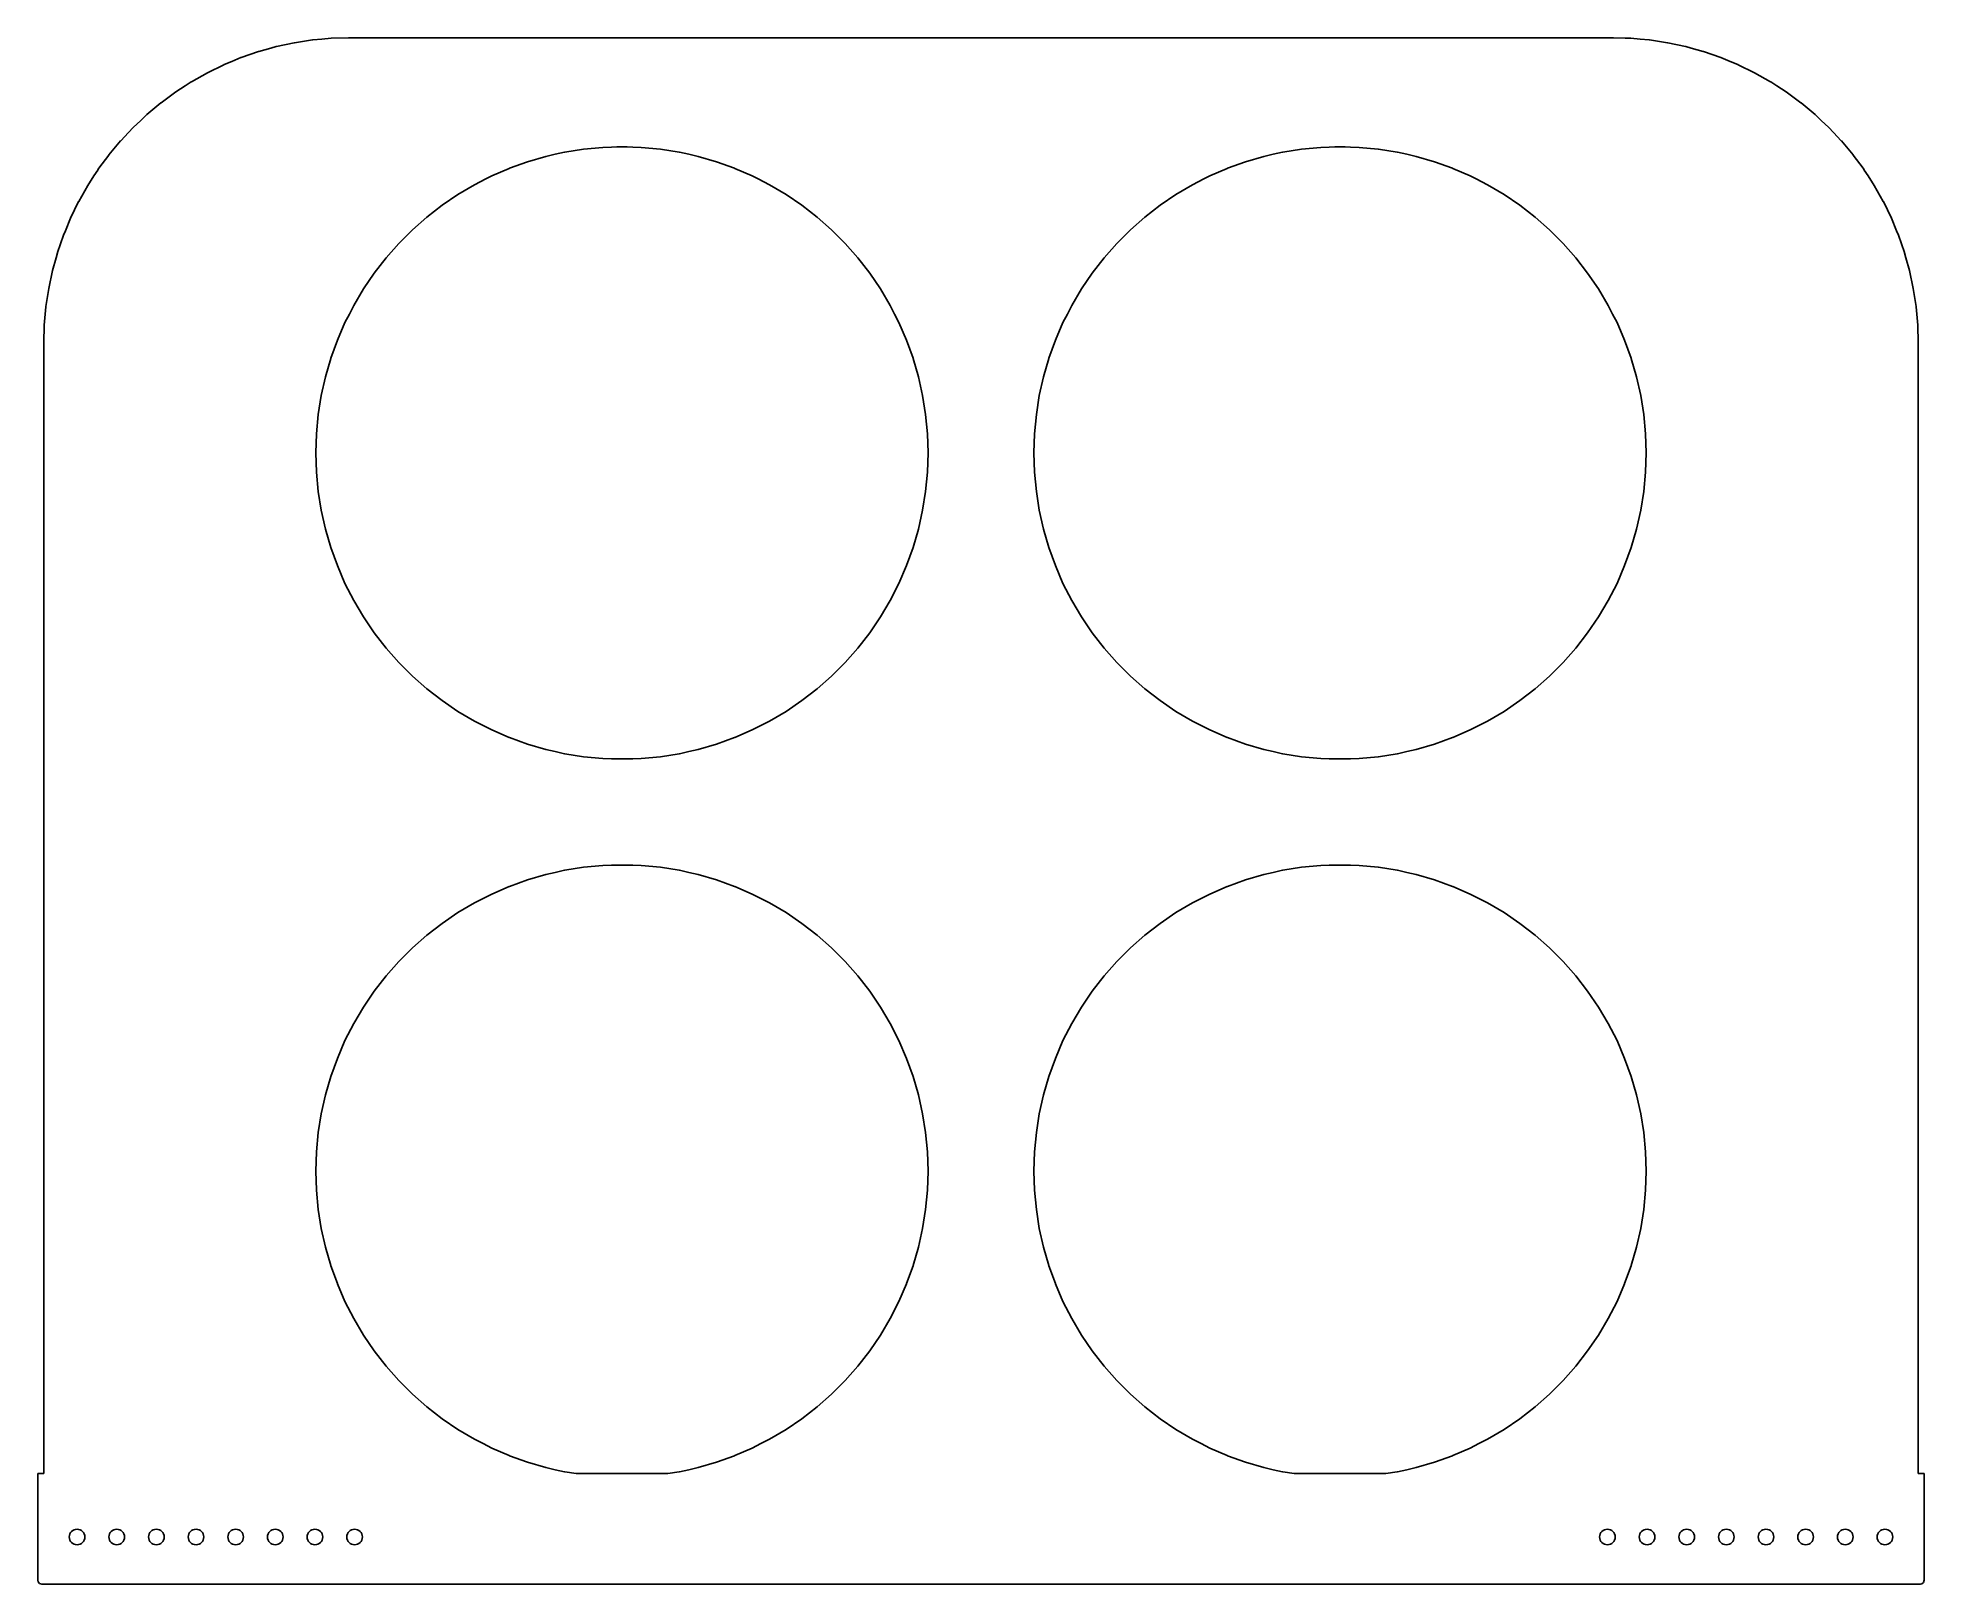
# Model space of a CAD drawing. Extents: x 0.01 to 2.39, y 0.01 to 1.96.
import ezdxf

# ---------------------------------------------------------------- set-up
doc = ezdxf.new("R2010")
doc.units = 0
doc.header["$MEASUREMENT"] = 0
doc.layers.add('BLACK', color=7, linetype='CONTINUOUS')

msp = doc.modelspace()

# ---------------------------------------------------------------- linework, layer by layer
at = {"layer": 'BLACK', "linetype": 'CONTINUOUS'}
for p, q in [((0.3115, 1.9494), (0.334, 1.9543)), ((0.334, 1.9543), (0.3343, 1.9543)), ((0.3343, 1.9543), (0.357, 1.9578)), ((0.357, 1.9578), (0.3573, 1.9578)), ((0.3573, 1.9578), (0.3688, 1.9589)), ((0.3688, 1.9589), (0.3803, 1.9599)), ((0.3803, 1.9599), (0.3806, 1.9599)), ((0.3806, 1.9599), (0.4023, 1.9606)), ((0.4023, 1.9606), (0.4026, 1.9606)), ((0.4026, 1.9606), (0.4031, 1.9606)), ((0.4031, 1.9606), (0.4037, 1.9604)), ((0.4037, 1.9604), (0.4042, 1.9606)), ((0.4042, 1.9606), (0.4044, 1.9606)), ((0.4044, 1.9606), (0.4051, 1.9606)), ((0.4051, 1.9606), (1.9948, 1.9606)), ((1.9948, 1.9606), (1.9955, 1.9606)), ((1.9955, 1.9606), (1.9957, 1.9606)), ((1.9957, 1.9606), (1.9963, 1.9604)), ((1.9963, 1.9604), (1.9968, 1.9606)), ((1.9968, 1.9606), (1.9973, 1.9606)), ((1.9973, 1.9606), (1.9977, 1.9606)), ((1.9977, 1.9606), (2.0124, 1.9601)), ((2.0124, 1.9601), (2.0194, 1.9599)), ((2.0194, 1.9599), (2.0197, 1.9599)), ((2.0197, 1.9599), (2.0312, 1.9589)), ((2.0312, 1.9589), (2.0427, 1.9578)), ((2.0427, 1.9578), (2.0429, 1.9578)), ((2.0429, 1.9578), (2.0657, 1.9543)), ((2.0657, 1.9543), (2.066, 1.9543)), ((2.066, 1.9543), (2.0885, 1.9494)), ((0.2455, 1.9267), (0.2552, 1.9307)), ((0.2552, 1.9307), (0.2667, 1.9355)), ((0.2667, 1.9355), (0.267, 1.9356)), ((0.267, 1.9356), (0.2888, 1.9431)), ((0.2888, 1.9431), (0.2891, 1.9432)), ((0.2891, 1.9432), (0.3042, 1.9474)), ((0.3042, 1.9474), (0.3112, 1.9494)), ((0.3112, 1.9494), (0.3115, 1.9494)), ((2.0885, 1.9494), (2.0888, 1.9494)), ((2.0888, 1.9494), (2.0958, 1.9474)), ((2.0958, 1.9474), (2.1109, 1.9432)), ((2.1109, 1.9432), (2.1112, 1.9431)), ((2.1112, 1.9431), (2.133, 1.9356)), ((2.133, 1.9356), (2.1332, 1.9355)), ((2.1332, 1.9355), (2.1448, 1.9307)), ((2.1448, 1.9307), (2.1545, 1.9267)), ((0.1964, 1.9), (0.204, 1.9049)), ((0.204, 1.9049), (0.2042, 1.9051)), ((0.2042, 1.9051), (0.2243, 1.9164)), ((0.2243, 1.9164), (0.2245, 1.9165)), ((0.2245, 1.9165), (0.2452, 1.9266)), ((0.2452, 1.9266), (0.2455, 1.9267)), ((2.1545, 1.9267), (2.1548, 1.9266)), ((2.1548, 1.9266), (2.1755, 1.9165)), ((2.1755, 1.9165), (2.1757, 1.9164)), ((2.1757, 1.9164), (2.1958, 1.9051)), ((2.1958, 1.9051), (2.196, 1.9049)), ((2.196, 1.9049), (2.2036, 1.9)), ((0.1659, 1.8786), (0.1844, 1.8922)), ((0.1844, 1.8922), (0.1847, 1.8924)), ((0.1847, 1.8924), (0.1964, 1.9)), ((2.2036, 1.9), (2.2153, 1.8924)), ((2.2153, 1.8924), (2.2156, 1.8922)), ((2.2156, 1.8922), (2.2341, 1.8786)), ((0.131, 1.8477), (0.1398, 1.856)), ((0.1398, 1.856), (0.1477, 1.8635)), ((0.1477, 1.8635), (0.148, 1.8637)), ((0.148, 1.8637), (0.1656, 1.8784)), ((0.1656, 1.8784), (0.1659, 1.8786)), ((2.2341, 1.8786), (2.2344, 1.8784)), ((2.2344, 1.8784), (2.252, 1.8637)), ((2.252, 1.8637), (2.2523, 1.8635)), ((2.2523, 1.8635), (2.2602, 1.856)), ((2.2602, 1.856), (2.269, 1.8477)), ((0.115, 1.8308), (0.1249, 1.8412)), ((0.1249, 1.8412), (0.1308, 1.8475)), ((0.1308, 1.8475), (0.131, 1.8477)), ((2.269, 1.8477), (2.2692, 1.8475)), ((2.2692, 1.8475), (2.2752, 1.8412)), ((2.2752, 1.8412), (2.285, 1.8308)), ((0.0876, 1.796), (0.0999, 1.8126)), ((0.0999, 1.8126), (0.1001, 1.8129)), ((0.1001, 1.8129), (0.1148, 1.8305)), ((0.1148, 1.8305), (0.115, 1.8308)), ((0.6512, 1.8109), (0.628, 1.8042)), ((0.6513, 1.8109), (0.6512, 1.8109)), ((0.6512, 1.8109), (0.6512, 1.8109)), ((0.6512, 1.8109), (0.6512, 1.8109)), ((0.6631, 1.8136), (0.6513, 1.8109)), ((0.6513, 1.8109), (0.6513, 1.8109)), ((0.6749, 1.8162), (0.6631, 1.8136)), ((0.675, 1.8162), (0.6749, 1.8162)), ((0.6988, 1.82), (0.675, 1.8162)), ((0.6989, 1.82), (0.6988, 1.82)), ((0.6988, 1.82), (0.6988, 1.82)), ((0.7229, 1.8223), (0.6989, 1.82)), ((0.6989, 1.82), (0.6989, 1.82)), ((0.6989, 1.82), (0.6989, 1.82)), ((0.723, 1.8223), (0.7229, 1.8223)), ((0.7229, 1.8223), (0.7229, 1.8223)), ((0.7231, 1.8223), (0.723, 1.8223)), ((0.7338, 1.8226), (0.7231, 1.8223)), ((0.7231, 1.8223), (0.7231, 1.8223)), ((0.7409, 1.8229), (0.7338, 1.8226)), ((0.7536, 1.8229), (0.7409, 1.8229)), ((0.7607, 1.8226), (0.7536, 1.8229)), ((0.7714, 1.8223), (0.7607, 1.8226)), ((0.7715, 1.8223), (0.7714, 1.8223)), ((0.7714, 1.8223), (0.7714, 1.8223)), ((0.7716, 1.8223), (0.7715, 1.8223)), ((0.7956, 1.82), (0.7716, 1.8223)), ((0.7716, 1.8223), (0.7716, 1.8223)), ((0.7957, 1.82), (0.7956, 1.82)), ((0.7956, 1.82), (0.7956, 1.82)), ((0.7956, 1.82), (0.7956, 1.82)), ((0.8195, 1.8162), (0.7957, 1.82)), ((0.7957, 1.82), (0.7957, 1.82)), ((0.8196, 1.8162), (0.8195, 1.8162)), ((0.8314, 1.8136), (0.8196, 1.8162)), ((0.8432, 1.8109), (0.8314, 1.8136)), ((0.8433, 1.8109), (0.8432, 1.8109)), ((0.8432, 1.8109), (0.8432, 1.8109)), ((0.8665, 1.8042), (0.8433, 1.8109)), ((0.8433, 1.8109), (0.8433, 1.8109)), ((0.8433, 1.8109), (0.8433, 1.8109)), ((1.5567, 1.8109), (1.5335, 1.8042)), ((1.5568, 1.8109), (1.5567, 1.8109)), ((1.5567, 1.8109), (1.5567, 1.8109)), ((1.5686, 1.8136), (1.5568, 1.8109)), ((1.5568, 1.8109), (1.5568, 1.8109)), ((1.5568, 1.8109), (1.5568, 1.8109)), ((1.5804, 1.8162), (1.5686, 1.8136)), ((1.5805, 1.8162), (1.5804, 1.8162)), ((1.6043, 1.82), (1.5805, 1.8162)), ((1.6044, 1.82), (1.6043, 1.82)), ((1.6043, 1.82), (1.6043, 1.82)), ((1.6284, 1.8223), (1.6044, 1.82)), ((1.6044, 1.82), (1.6044, 1.82)), ((1.6044, 1.82), (1.6044, 1.82)), ((1.6285, 1.8223), (1.6284, 1.8223)), ((1.6284, 1.8223), (1.6284, 1.8223)), ((1.6286, 1.8223), (1.6285, 1.8223)), ((1.6393, 1.8226), (1.6286, 1.8223)), ((1.6286, 1.8223), (1.6286, 1.8223)), ((1.6464, 1.8229), (1.6393, 1.8226)), ((1.6591, 1.8229), (1.6464, 1.8229)), ((1.6662, 1.8226), (1.6591, 1.8229)), ((1.6769, 1.8223), (1.6662, 1.8226)), ((1.677, 1.8223), (1.6769, 1.8223)), ((1.6769, 1.8223), (1.6769, 1.8223)), ((1.6771, 1.8223), (1.677, 1.8223)), ((1.7011, 1.82), (1.6771, 1.8223)), ((1.6771, 1.8223), (1.6771, 1.8223)), ((1.7012, 1.82), (1.7011, 1.82)), ((1.7011, 1.82), (1.7011, 1.82)), ((1.7011, 1.82), (1.7011, 1.82)), ((1.725, 1.8162), (1.7012, 1.82)), ((1.7012, 1.82), (1.7012, 1.82)), ((1.7251, 1.8162), (1.725, 1.8162)), ((1.7369, 1.8136), (1.7251, 1.8162)), ((1.7487, 1.8109), (1.7369, 1.8136)), ((1.7488, 1.8109), (1.7487, 1.8109)), ((1.7487, 1.8109), (1.7487, 1.8109)), ((1.772, 1.8042), (1.7488, 1.8109)), ((1.7488, 1.8109), (1.7488, 1.8109)), ((1.7488, 1.8109), (1.7488, 1.8109)), ((2.285, 1.8308), (2.2852, 1.8305)), ((2.2852, 1.8305), (2.2999, 1.8129)), ((2.2999, 1.8129), (2.3001, 1.8126)), ((2.3001, 1.8126), (2.3124, 1.796)), ((0.0736, 1.7745), (0.0812, 1.7863)), ((0.0812, 1.7863), (0.0861, 1.7938)), ((0.0861, 1.7938), (0.0863, 1.7941)), ((0.0863, 1.7941), (0.0876, 1.796)), ((0.5829, 1.7863), (0.5757, 1.7827)), ((0.6051, 1.7959), (0.5829, 1.7863)), ((0.5829, 1.7863), (0.5829, 1.7863)), ((0.6052, 1.796), (0.6051, 1.7959)), ((0.6051, 1.7959), (0.6051, 1.7959)), ((0.6051, 1.7959), (0.6051, 1.7959)), ((0.6279, 1.8041), (0.6052, 1.796)), ((0.628, 1.8042), (0.6279, 1.8041)), ((0.6279, 1.8041), (0.6279, 1.8041)), ((0.628, 1.8042), (0.628, 1.8042)), ((0.628, 1.8042), (0.628, 1.8042)), ((0.8666, 1.8041), (0.8665, 1.8042)), ((0.8665, 1.8042), (0.8665, 1.8042)), ((0.8665, 1.8042), (0.8665, 1.8042)), ((0.8893, 1.796), (0.8666, 1.8041)), ((0.8666, 1.8041), (0.8666, 1.8041)), ((0.8894, 1.7959), (0.8893, 1.796)), ((0.9115, 1.7863), (0.8894, 1.7959)), ((0.8894, 1.7959), (0.8894, 1.7959)), ((0.8894, 1.7959), (0.8894, 1.7959)), ((0.9116, 1.7863), (0.9115, 1.7863)), ((0.9188, 1.7827), (0.9116, 1.7863)), ((1.4884, 1.7863), (1.4812, 1.7827)), ((1.4885, 1.7863), (1.4884, 1.7863)), ((1.5106, 1.7959), (1.4885, 1.7863)), ((1.5107, 1.796), (1.5106, 1.7959)), ((1.5106, 1.7959), (1.5106, 1.7959)), ((1.5106, 1.7959), (1.5106, 1.7959)), ((1.5334, 1.8041), (1.5107, 1.796)), ((1.5335, 1.8042), (1.5334, 1.8041)), ((1.5334, 1.8041), (1.5334, 1.8041)), ((1.5335, 1.8042), (1.5335, 1.8042)), ((1.5335, 1.8042), (1.5335, 1.8042)), ((1.7721, 1.8041), (1.772, 1.8042)), ((1.772, 1.8042), (1.772, 1.8042)), ((1.772, 1.8042), (1.772, 1.8042)), ((1.7948, 1.796), (1.7721, 1.8041)), ((1.7721, 1.8041), (1.7721, 1.8041)), ((1.7949, 1.7959), (1.7948, 1.796)), ((1.8171, 1.7863), (1.7949, 1.7959)), ((1.7949, 1.7959), (1.7949, 1.7959)), ((1.7949, 1.7959), (1.7949, 1.7959)), ((1.8243, 1.7827), (1.8171, 1.7863)), ((1.8171, 1.7863), (1.8171, 1.7863)), ((2.3124, 1.796), (2.3137, 1.7941)), ((2.3137, 1.7941), (2.3139, 1.7938)), ((2.3139, 1.7938), (2.3188, 1.7863)), ((2.3188, 1.7863), (2.3264, 1.7745)), ((0.0621, 1.7542), (0.0734, 1.7743)), ((0.0734, 1.7743), (0.0736, 1.7745)), ((0.5404, 1.763), (0.5203, 1.7493)), ((0.5613, 1.7753), (0.5404, 1.763)), ((0.5757, 1.7827), (0.5613, 1.7753)), ((0.5613, 1.7753), (0.5613, 1.7753)), ((0.5613, 1.7753), (0.5613, 1.7753)), ((0.9332, 1.7753), (0.9188, 1.7827)), ((0.9541, 1.763), (0.9332, 1.7753)), ((0.9332, 1.7753), (0.9332, 1.7753)), ((0.9332, 1.7753), (0.9332, 1.7753)), ((0.9742, 1.7493), (0.9541, 1.763)), ((1.4459, 1.763), (1.4258, 1.7493)), ((1.4668, 1.7753), (1.4459, 1.763)), ((1.4812, 1.7827), (1.4668, 1.7753)), ((1.4668, 1.7753), (1.4668, 1.7753)), ((1.4668, 1.7753), (1.4668, 1.7753)), ((1.8387, 1.7753), (1.8243, 1.7827)), ((1.8596, 1.763), (1.8387, 1.7753)), ((1.8387, 1.7753), (1.8387, 1.7753)), ((1.8387, 1.7753), (1.8387, 1.7753)), ((1.8797, 1.7493), (1.8596, 1.763)), ((2.3264, 1.7745), (2.3266, 1.7743)), ((2.3266, 1.7743), (2.3379, 1.7542)), ((0.0519, 1.7333), (0.062, 1.754)), ((0.062, 1.754), (0.0621, 1.7542)), ((0.5203, 1.7493), (0.5012, 1.7345)), ((0.9933, 1.7345), (0.9742, 1.7493)), ((1.4258, 1.7493), (1.4067, 1.7345)), ((1.8988, 1.7345), (1.8797, 1.7493)), ((2.3379, 1.7542), (2.338, 1.754)), ((2.338, 1.754), (2.3481, 1.7333)), ((0.043, 1.7118), (0.0453, 1.7173)), ((0.0453, 1.7173), (0.0518, 1.733)), ((0.0518, 1.733), (0.0519, 1.7333)), ((0.483, 1.7184), (0.4658, 1.7013)), ((0.5012, 1.7345), (0.483, 1.7184)), ((1.0115, 1.7184), (0.9933, 1.7345)), ((1.0287, 1.7013), (1.0115, 1.7184)), ((1.3885, 1.7184), (1.3713, 1.7013)), ((1.4067, 1.7345), (1.3885, 1.7184)), ((1.917, 1.7184), (1.8988, 1.7345)), ((1.9342, 1.7013), (1.917, 1.7184)), ((2.3481, 1.7333), (2.3482, 1.733)), ((2.3482, 1.733), (2.3547, 1.7173)), ((2.3547, 1.7173), (2.357, 1.7118)), ((0.0335, 1.683), (0.0353, 1.6894)), ((0.0353, 1.6894), (0.0354, 1.6897)), ((0.0354, 1.6897), (0.0429, 1.7115)), ((0.0429, 1.7115), (0.043, 1.7118)), ((0.4658, 1.7013), (0.4498, 1.6831)), ((1.0447, 1.6831), (1.0287, 1.7013)), ((1.3713, 1.7013), (1.3553, 1.6831)), ((1.9502, 1.6831), (1.9342, 1.7013)), ((2.357, 1.7118), (2.3571, 1.7115)), ((2.3571, 1.7115), (2.3646, 1.6897)), ((2.3646, 1.6897), (2.3647, 1.6894)), ((2.3647, 1.6894), (2.3665, 1.683)), ((0.0242, 1.6445), (0.0291, 1.667)), ((0.0291, 1.6673), (0.0335, 1.683)), ((0.0291, 1.667), (0.0291, 1.6673)), ((0.4498, 1.6831), (0.4349, 1.6639)), ((1.0596, 1.6639), (1.0447, 1.6831)), ((1.3553, 1.6831), (1.3404, 1.6639)), ((1.9651, 1.6639), (1.9502, 1.6831)), ((2.3665, 1.683), (2.3709, 1.6673)), ((2.3709, 1.6673), (2.371, 1.667)), ((2.371, 1.667), (2.3758, 1.6445)), ((0.0207, 1.6215), (0.0242, 1.6442)), ((0.0242, 1.6442), (0.0242, 1.6445)), ((0.4213, 1.6439), (0.4089, 1.623)), ((0.4349, 1.6639), (0.4213, 1.6439)), ((1.0732, 1.6439), (1.0596, 1.6639)), ((1.0855, 1.623), (1.0732, 1.6439)), ((1.3268, 1.6439), (1.3145, 1.623)), ((1.3404, 1.6639), (1.3268, 1.6439)), ((1.9787, 1.6439), (1.9651, 1.6639)), ((1.991, 1.623), (1.9787, 1.6439)), ((2.3758, 1.6445), (2.3758, 1.6442)), ((2.3758, 1.6442), (2.3793, 1.6215)), ((0.0186, 1.5982), (0.0207, 1.6212)), ((0.0207, 1.6212), (0.0207, 1.6215)), ((0.4089, 1.6229), (0.4034, 1.6122)), ((0.4089, 1.623), (0.4089, 1.6229)), ((0.4089, 1.6229), (0.4089, 1.6229)), ((1.0856, 1.6229), (1.0855, 1.623)), ((1.091, 1.6122), (1.0856, 1.6229)), ((1.0856, 1.6229), (1.0856, 1.6229)), ((1.3144, 1.6229), (1.309, 1.6122)), ((1.3145, 1.623), (1.3144, 1.6229)), ((1.3144, 1.6229), (1.3144, 1.6229)), ((1.9911, 1.6229), (1.991, 1.623)), ((1.9966, 1.6122), (1.9911, 1.6229)), ((1.9911, 1.6229), (1.9911, 1.6229)), ((2.3793, 1.6215), (2.3793, 1.6212)), ((2.3793, 1.6212), (2.3814, 1.5982)), ((0.0179, 1.5762), (0.0186, 1.5979)), ((0.0186, 1.5979), (0.0186, 1.5982)), ((0.3979, 1.6014), (0.3883, 1.5791)), ((0.4034, 1.6122), (0.3979, 1.6014)), ((1.0965, 1.6014), (1.091, 1.6122)), ((1.1062, 1.5791), (1.0965, 1.6014)), ((1.3034, 1.6014), (1.2938, 1.5791)), ((1.309, 1.6122), (1.3034, 1.6014)), ((2.0021, 1.6014), (1.9966, 1.6122)), ((2.0117, 1.5791), (2.0021, 1.6014)), ((2.3814, 1.5982), (2.3814, 1.5979)), ((2.3814, 1.5979), (2.3821, 1.5762)), ((0.018, 1.5758), (0.0179, 1.5762)), ((0.0179, 1.5734), (0.018, 1.574)), ((0.0179, 0.15), (0.0179, 1.5734)), ((0.018, 1.5753), (0.018, 1.5758)), ((0.0181, 1.5748), (0.018, 1.5753)), ((0.018, 1.5742), (0.0181, 1.5748)), ((0.018, 1.574), (0.018, 1.5742)), ((0.3883, 1.5791), (0.3801, 1.5564)), ((0.3883, 1.5791), (0.3883, 1.5791)), ((0.3883, 1.5791), (0.3883, 1.5791)), ((1.1144, 1.5564), (1.1062, 1.5791)), ((1.1062, 1.5791), (1.1062, 1.5791)), ((1.1062, 1.5791), (1.1062, 1.5791)), ((1.2938, 1.5791), (1.2856, 1.5564)), ((1.2938, 1.5791), (1.2938, 1.5791)), ((1.2938, 1.5791), (1.2938, 1.5791)), ((2.0199, 1.5564), (2.0117, 1.5791)), ((2.0117, 1.5791), (2.0117, 1.5791)), ((2.0117, 1.5791), (2.0117, 1.5791)), ((2.3821, 1.5754), (2.3819, 1.5748)), ((2.3819, 1.5748), (2.3821, 1.5743)), ((2.3821, 1.5762), (2.3821, 1.5759)), ((2.3821, 1.5759), (2.3821, 1.5754)), ((2.3821, 1.5743), (2.3821, 1.5741)), ((2.3821, 1.5741), (2.3821, 1.5734)), ((2.3821, 1.5734), (2.3821, 0.15)), ((0.3801, 1.5563), (0.3733, 1.533)), ((0.3801, 1.5564), (0.3801, 1.5564)), ((0.3801, 1.5564), (0.3801, 1.5563)), ((1.1144, 1.5563), (1.1144, 1.5564)), ((1.1144, 1.5564), (1.1144, 1.5564)), ((1.1212, 1.533), (1.1144, 1.5563)), ((1.2856, 1.5563), (1.2788, 1.533)), ((1.2856, 1.5564), (1.2856, 1.5564)), ((1.2856, 1.5564), (1.2856, 1.5563)), ((2.0199, 1.5563), (2.0199, 1.5564)), ((2.0199, 1.5564), (2.0199, 1.5564)), ((2.0267, 1.533), (2.0199, 1.5563)), ((0.3733, 1.533), (0.368, 1.5093)), ((1.1264, 1.5093), (1.1212, 1.533)), ((1.2788, 1.533), (1.2735, 1.5093)), ((2.032, 1.5093), (2.0267, 1.533)), ((0.368, 1.5093), (0.3642, 1.4854)), ((1.1302, 1.4854), (1.1264, 1.5093)), ((1.2735, 1.5093), (1.2698, 1.4854)), ((2.0358, 1.4854), (2.032, 1.5093)), ((0.3642, 1.4854), (0.362, 1.4612)), ((1.1325, 1.4612), (1.1302, 1.4854)), ((1.2698, 1.4854), (1.2675, 1.4612)), ((2.038, 1.4612), (2.0358, 1.4854)), ((0.362, 1.4612), (0.3612, 1.437)), ((1.1333, 1.437), (1.1325, 1.4612)), ((1.2675, 1.4612), (1.2667, 1.437)), ((2.0388, 1.437), (2.038, 1.4612)), ((0.3612, 1.437), (0.362, 1.4128)), ((1.1325, 1.4128), (1.1333, 1.437)), ((1.2667, 1.437), (1.2675, 1.4128)), ((2.038, 1.4128), (2.0388, 1.437)), ((0.362, 1.4128), (0.3642, 1.3886)), ((1.1302, 1.3886), (1.1325, 1.4128)), ((1.2675, 1.4128), (1.2698, 1.3886)), ((2.0358, 1.3886), (2.038, 1.4128)), ((0.3642, 1.3886), (0.368, 1.3647)), ((1.1264, 1.3647), (1.1302, 1.3886)), ((1.2698, 1.3886), (1.2735, 1.3647)), ((2.032, 1.3647), (2.0358, 1.3886)), ((0.368, 1.3647), (0.3733, 1.341)), ((1.1212, 1.341), (1.1264, 1.3647)), ((1.2735, 1.3647), (1.2788, 1.341)), ((2.0267, 1.341), (2.032, 1.3647)), ((0.3733, 1.341), (0.3801, 1.3177)), ((1.1144, 1.3177), (1.1212, 1.341)), ((1.2788, 1.341), (1.2856, 1.3177)), ((2.0199, 1.3177), (2.0267, 1.341)), ((0.3801, 1.3177), (0.3801, 1.3176)), ((0.3801, 1.3176), (0.3801, 1.3176)), ((0.3801, 1.3176), (0.3883, 1.295)), ((1.1062, 1.295), (1.1144, 1.3176)), ((1.1144, 1.3176), (1.1144, 1.3177)), ((1.1144, 1.3176), (1.1144, 1.3176)), ((1.2856, 1.3177), (1.2856, 1.3176)), ((1.2856, 1.3176), (1.2856, 1.3176)), ((1.2856, 1.3176), (1.2938, 1.295)), ((2.0117, 1.295), (2.0199, 1.3176)), ((2.0199, 1.3176), (2.0199, 1.3177)), ((2.0199, 1.3176), (2.0199, 1.3176)), ((0.3883, 1.295), (0.3883, 1.2949)), ((0.3883, 1.2949), (0.3979, 1.2726)), ((1.0965, 1.2726), (1.1062, 1.2949)), ((1.1062, 1.2949), (1.1062, 1.295)), ((1.2938, 1.295), (1.2938, 1.2949)), ((1.2938, 1.2949), (1.3034, 1.2726)), ((2.0021, 1.2726), (2.0117, 1.2949)), ((2.0117, 1.2949), (2.0117, 1.295)), ((0.3979, 1.2726), (0.4089, 1.251)), ((1.0855, 1.251), (1.0965, 1.2726)), ((1.3034, 1.2726), (1.3145, 1.251)), ((1.991, 1.251), (2.0021, 1.2726)), ((0.4089, 1.251), (0.4213, 1.2302)), ((1.0732, 1.2302), (1.0855, 1.251)), ((1.3145, 1.251), (1.3268, 1.2302)), ((1.9787, 1.2302), (1.991, 1.251)), ((0.4213, 1.2302), (0.4349, 1.2101)), ((1.0596, 1.2101), (1.0732, 1.2302)), ((1.3268, 1.2302), (1.3404, 1.2101)), ((1.9651, 1.2101), (1.9787, 1.2302)), ((0.4349, 1.2101), (0.4498, 1.1909)), ((0.4498, 1.1909), (0.4658, 1.1727)), ((1.0287, 1.1727), (1.0447, 1.1909)), ((1.0447, 1.1909), (1.0596, 1.2101)), ((1.3404, 1.2101), (1.3553, 1.1909)), ((1.3553, 1.1909), (1.3713, 1.1727)), ((1.9342, 1.1727), (1.9502, 1.1909)), ((1.9502, 1.1909), (1.9651, 1.2101)), ((0.4658, 1.1727), (0.483, 1.1556)), ((1.0115, 1.1556), (1.0287, 1.1727)), ((1.3713, 1.1727), (1.3885, 1.1556)), ((1.917, 1.1556), (1.9342, 1.1727)), ((0.483, 1.1556), (0.5012, 1.1396)), ((0.9933, 1.1396), (1.0115, 1.1556)), ((1.3885, 1.1556), (1.4067, 1.1396)), ((1.8988, 1.1396), (1.917, 1.1556)), ((0.5012, 1.1396), (0.5203, 1.1247)), ((0.5203, 1.1247), (0.5404, 1.1111)), ((0.9541, 1.1111), (0.9742, 1.1247)), ((0.9742, 1.1247), (0.9933, 1.1396)), ((1.4067, 1.1396), (1.4258, 1.1247)), ((1.4258, 1.1247), (1.4459, 1.1111)), ((1.8596, 1.1111), (1.8797, 1.1247)), ((1.8797, 1.1247), (1.8988, 1.1396)), ((0.5404, 1.1111), (0.5613, 1.0987)), ((0.5613, 1.0987), (0.5613, 1.0987)), ((0.5613, 1.0987), (0.5613, 1.0987)), ((0.5613, 1.0987), (0.5721, 1.0932)), ((0.9224, 1.0932), (0.9332, 1.0987)), ((0.9332, 1.0987), (0.9541, 1.1111)), ((0.9332, 1.0987), (0.9332, 1.0987)), ((0.9332, 1.0987), (0.9332, 1.0987)), ((1.4459, 1.1111), (1.4668, 1.0987)), ((1.4668, 1.0987), (1.4668, 1.0987)), ((1.4668, 1.0987), (1.4668, 1.0987)), ((1.4668, 1.0987), (1.4776, 1.0932)), ((1.8279, 1.0932), (1.8387, 1.0987)), ((1.8387, 1.0987), (1.8596, 1.1111)), ((1.8387, 1.0987), (1.8387, 1.0987)), ((1.8387, 1.0987), (1.8387, 1.0987)), ((0.5721, 1.0932), (0.5829, 1.0877)), ((0.5829, 1.0877), (0.6051, 1.0781)), ((0.6051, 1.0781), (0.6052, 1.078)), ((0.6052, 1.078), (0.6052, 1.078)), ((0.6052, 1.078), (0.6279, 1.0699)), ((0.8666, 1.0699), (0.8893, 1.078)), ((0.8893, 1.078), (0.8894, 1.0781)), ((0.8893, 1.078), (0.8893, 1.078)), ((0.8894, 1.0781), (0.9116, 1.0877)), ((0.9116, 1.0877), (0.9224, 1.0932)), ((1.4776, 1.0932), (1.4884, 1.0877)), ((1.4884, 1.0877), (1.5106, 1.0781)), ((1.5106, 1.0781), (1.5107, 1.078)), ((1.5107, 1.078), (1.5107, 1.078)), ((1.5107, 1.078), (1.5334, 1.0699)), ((1.7721, 1.0699), (1.7948, 1.078)), ((1.7948, 1.078), (1.7949, 1.0781)), ((1.7948, 1.078), (1.7948, 1.078)), ((1.7949, 1.0781), (1.8171, 1.0877)), ((1.8171, 1.0877), (1.8279, 1.0932)), ((0.6279, 1.0699), (0.6279, 1.0699)), ((0.6279, 1.0699), (0.628, 1.0699)), ((0.628, 1.0699), (0.628, 1.0698)), ((0.628, 1.0698), (0.628, 1.0698)), ((0.628, 1.0698), (0.6512, 1.0631)), ((0.6512, 1.0631), (0.6512, 1.0631)), ((0.6512, 1.0631), (0.6513, 1.0631)), ((0.6513, 1.0631), (0.6513, 1.0631)), ((0.6513, 1.0631), (0.6631, 1.0604)), ((0.6631, 1.0604), (0.6749, 1.0578)), ((0.6749, 1.0578), (0.675, 1.0578)), ((0.675, 1.0578), (0.675, 1.0578)), ((0.675, 1.0578), (0.6988, 1.054)), ((0.6988, 1.054), (0.6988, 1.054)), ((0.6988, 1.054), (0.6989, 1.054)), ((0.6989, 1.054), (0.6989, 1.054)), ((0.6989, 1.054), (0.6989, 1.054)), ((0.6989, 1.054), (0.7229, 1.0517)), ((0.7229, 1.0517), (0.7229, 1.0517)), ((0.7229, 1.0517), (0.723, 1.0517)), ((0.723, 1.0517), (0.7231, 1.0517)), ((0.7231, 1.0517), (0.7231, 1.0517)), ((0.7231, 1.0517), (0.7338, 1.0514)), ((0.7338, 1.0514), (0.7409, 1.0512)), ((0.7409, 1.0512), (0.7536, 1.0512)), ((0.7536, 1.0512), (0.7607, 1.0514)), ((0.7607, 1.0514), (0.7714, 1.0517)), ((0.7714, 1.0517), (0.7714, 1.0517)), ((0.7714, 1.0517), (0.7715, 1.0517)), ((0.7715, 1.0517), (0.7716, 1.0517)), ((0.7716, 1.0517), (0.7956, 1.054)), ((0.7716, 1.0517), (0.7716, 1.0517)), ((0.7956, 1.054), (0.7956, 1.054)), ((0.7956, 1.054), (0.7956, 1.054)), ((0.7956, 1.054), (0.7957, 1.054)), ((0.7957, 1.054), (0.8195, 1.0578)), ((0.7957, 1.054), (0.7957, 1.054)), ((0.8195, 1.0578), (0.8195, 1.0578)), ((0.8195, 1.0578), (0.8196, 1.0578)), ((0.8196, 1.0578), (0.8314, 1.0604)), ((0.8314, 1.0604), (0.8432, 1.0631)), ((0.8432, 1.0631), (0.8432, 1.0631)), ((0.8432, 1.0631), (0.8433, 1.0631)), ((0.8433, 1.0631), (0.8665, 1.0698)), ((0.8433, 1.0631), (0.8433, 1.0631)), ((0.8665, 1.0698), (0.8665, 1.0699)), ((0.8665, 1.0699), (0.8666, 1.0699)), ((0.8665, 1.0698), (0.8665, 1.0698)), ((0.8666, 1.0699), (0.8666, 1.0699)), ((1.5334, 1.0699), (1.5334, 1.0699)), ((1.5334, 1.0699), (1.5335, 1.0699)), ((1.5335, 1.0699), (1.5335, 1.0698)), ((1.5335, 1.0698), (1.5335, 1.0698)), ((1.5335, 1.0698), (1.5567, 1.0631)), ((1.5567, 1.0631), (1.5568, 1.0631)), ((1.5568, 1.0631), (1.5568, 1.0631)), ((1.5568, 1.0631), (1.5568, 1.0631)), ((1.5568, 1.0631), (1.5686, 1.0604)), ((1.5686, 1.0604), (1.5804, 1.0578)), ((1.5804, 1.0578), (1.5805, 1.0578)), ((1.5805, 1.0578), (1.5805, 1.0578)), ((1.5805, 1.0578), (1.6043, 1.054)), ((1.6043, 1.054), (1.6043, 1.054)), ((1.6043, 1.054), (1.6044, 1.054)), ((1.6044, 1.054), (1.6044, 1.054)), ((1.6044, 1.054), (1.6044, 1.054)), ((1.6044, 1.054), (1.6284, 1.0517)), ((1.6284, 1.0517), (1.6284, 1.0517)), ((1.6284, 1.0517), (1.6285, 1.0517)), ((1.6285, 1.0517), (1.6286, 1.0517)), ((1.6286, 1.0517), (1.6286, 1.0517)), ((1.6286, 1.0517), (1.6393, 1.0514)), ((1.6393, 1.0514), (1.6464, 1.0512)), ((1.6464, 1.0512), (1.6591, 1.0512)), ((1.6591, 1.0512), (1.6662, 1.0514)), ((1.6662, 1.0514), (1.6769, 1.0517)), ((1.6769, 1.0517), (1.6769, 1.0517)), ((1.6769, 1.0517), (1.677, 1.0517)), ((1.677, 1.0517), (1.6771, 1.0517)), ((1.6771, 1.0517), (1.7011, 1.054)), ((1.6771, 1.0517), (1.6771, 1.0517)), ((1.7011, 1.054), (1.7011, 1.054)), ((1.7011, 1.054), (1.7011, 1.054)), ((1.7011, 1.054), (1.7012, 1.054)), ((1.7012, 1.054), (1.725, 1.0578)), ((1.7012, 1.054), (1.7012, 1.054)), ((1.725, 1.0578), (1.725, 1.0578)), ((1.725, 1.0578), (1.7251, 1.0578)), ((1.7251, 1.0578), (1.7369, 1.0604)), ((1.7369, 1.0604), (1.7487, 1.0631)), ((1.7487, 1.0631), (1.7487, 1.0631)), ((1.7487, 1.0631), (1.7488, 1.0631)), ((1.7488, 1.0631), (1.772, 1.0698)), ((1.7488, 1.0631), (1.7488, 1.0631)), ((1.772, 1.0698), (1.772, 1.0699)), ((1.772, 1.0699), (1.7721, 1.0699)), ((1.772, 1.0698), (1.772, 1.0698)), ((1.7721, 1.0699), (1.7721, 1.0699)), ((0.6512, 0.9054), (0.628, 0.8987)), ((0.6513, 0.9054), (0.6512, 0.9054)), ((0.6512, 0.9054), (0.6512, 0.9054)), ((0.6512, 0.9054), (0.6512, 0.9054)), ((0.6631, 0.9081), (0.6513, 0.9054)), ((0.6513, 0.9054), (0.6513, 0.9054)), ((0.6749, 0.9107), (0.6631, 0.9081)), ((0.675, 0.9107), (0.6749, 0.9107)), ((0.6988, 0.9145), (0.675, 0.9107)), ((0.6989, 0.9145), (0.6988, 0.9145)), ((0.6988, 0.9145), (0.6988, 0.9145)), ((0.7229, 0.9168), (0.6989, 0.9145)), ((0.6989, 0.9145), (0.6989, 0.9145)), ((0.6989, 0.9145), (0.6989, 0.9145)), ((0.723, 0.9168), (0.7229, 0.9168)), ((0.7229, 0.9168), (0.7229, 0.9168)), ((0.7231, 0.9168), (0.723, 0.9168)), ((0.7338, 0.9171), (0.7231, 0.9168)), ((0.7231, 0.9168), (0.7231, 0.9168)), ((0.7409, 0.9173), (0.7338, 0.9171)), ((0.7536, 0.9173), (0.7409, 0.9173)), ((0.7607, 0.9171), (0.7536, 0.9173)), ((0.7714, 0.9168), (0.7607, 0.9171)), ((0.7715, 0.9168), (0.7714, 0.9168)), ((0.7714, 0.9168), (0.7714, 0.9168)), ((0.7716, 0.9168), (0.7715, 0.9168)), ((0.7956, 0.9145), (0.7716, 0.9168)), ((0.7716, 0.9168), (0.7716, 0.9168)), ((0.7957, 0.9145), (0.7956, 0.9145)), ((0.7956, 0.9145), (0.7956, 0.9145)), ((0.7956, 0.9145), (0.7956, 0.9145)), ((0.8195, 0.9107), (0.7957, 0.9145)), ((0.7957, 0.9145), (0.7957, 0.9145)), ((0.8196, 0.9107), (0.8195, 0.9107)), ((0.8314, 0.9081), (0.8196, 0.9107)), ((0.8432, 0.9054), (0.8314, 0.9081)), ((0.8433, 0.9054), (0.8432, 0.9054)), ((0.8432, 0.9054), (0.8432, 0.9054)), ((0.8665, 0.8987), (0.8433, 0.9054)), ((0.8433, 0.9054), (0.8433, 0.9054)), ((0.8433, 0.9054), (0.8433, 0.9054)), ((1.5567, 0.9054), (1.5335, 0.8987)), ((1.5568, 0.9054), (1.5567, 0.9054)), ((1.5567, 0.9054), (1.5567, 0.9054)), ((1.5686, 0.9081), (1.5568, 0.9054)), ((1.5568, 0.9054), (1.5568, 0.9054)), ((1.5568, 0.9054), (1.5568, 0.9054)), ((1.5804, 0.9107), (1.5686, 0.9081)), ((1.5805, 0.9107), (1.5804, 0.9107)), ((1.6043, 0.9145), (1.5805, 0.9107)), ((1.6044, 0.9145), (1.6043, 0.9145)), ((1.6043, 0.9145), (1.6043, 0.9145)), ((1.6284, 0.9168), (1.6044, 0.9145)), ((1.6044, 0.9145), (1.6044, 0.9145)), ((1.6044, 0.9145), (1.6044, 0.9145)), ((1.6285, 0.9168), (1.6284, 0.9168)), ((1.6284, 0.9168), (1.6284, 0.9168)), ((1.6286, 0.9168), (1.6285, 0.9168)), ((1.6393, 0.9171), (1.6286, 0.9168)), ((1.6286, 0.9168), (1.6286, 0.9168)), ((1.6464, 0.9173), (1.6393, 0.9171)), ((1.6591, 0.9173), (1.6464, 0.9173)), ((1.6662, 0.9171), (1.6591, 0.9173)), ((1.6769, 0.9168), (1.6662, 0.9171)), ((1.677, 0.9168), (1.6769, 0.9168)), ((1.6769, 0.9168), (1.6769, 0.9168)), ((1.6771, 0.9168), (1.677, 0.9168)), ((1.7011, 0.9145), (1.6771, 0.9168)), ((1.6771, 0.9168), (1.6771, 0.9168)), ((1.7012, 0.9145), (1.7011, 0.9145)), ((1.7011, 0.9145), (1.7011, 0.9145)), ((1.7011, 0.9145), (1.7011, 0.9145)), ((1.725, 0.9107), (1.7012, 0.9145)), ((1.7012, 0.9145), (1.7012, 0.9145)), ((1.7251, 0.9107), (1.725, 0.9107)), ((1.7369, 0.9081), (1.7251, 0.9107)), ((1.7487, 0.9054), (1.7369, 0.9081)), ((1.7488, 0.9054), (1.7487, 0.9054)), ((1.7487, 0.9054), (1.7487, 0.9054)), ((1.772, 0.8987), (1.7488, 0.9054)), ((1.7488, 0.9054), (1.7488, 0.9054)), ((1.7488, 0.9054), (1.7488, 0.9054)), ((0.5829, 0.8808), (0.5721, 0.8753)), ((0.6051, 0.8904), (0.5829, 0.8808)), ((0.6052, 0.8905), (0.6051, 0.8904)), ((0.6279, 0.8986), (0.6052, 0.8905)), ((0.628, 0.8986), (0.6279, 0.8986)), ((0.6279, 0.8986), (0.6279, 0.8986)), ((0.628, 0.8987), (0.628, 0.8987)), ((0.628, 0.8987), (0.628, 0.8986)), ((0.8665, 0.8986), (0.8665, 0.8987)), ((0.8665, 0.8987), (0.8665, 0.8987)), ((0.8666, 0.8986), (0.8665, 0.8986)), ((0.8893, 0.8905), (0.8666, 0.8986)), ((0.8666, 0.8986), (0.8666, 0.8986)), ((0.8894, 0.8904), (0.8893, 0.8905)), ((0.9116, 0.8808), (0.8894, 0.8904)), ((0.9224, 0.8753), (0.9116, 0.8808)), ((1.4884, 0.8808), (1.4776, 0.8753)), ((1.5106, 0.8904), (1.4884, 0.8808)), ((1.5107, 0.8905), (1.5106, 0.8904)), ((1.5334, 0.8986), (1.5107, 0.8905)), ((1.5335, 0.8986), (1.5334, 0.8986)), ((1.5334, 0.8986), (1.5334, 0.8986)), ((1.5335, 0.8987), (1.5335, 0.8987)), ((1.5335, 0.8987), (1.5335, 0.8986)), ((1.772, 0.8986), (1.772, 0.8987)), ((1.772, 0.8987), (1.772, 0.8987)), ((1.7721, 0.8986), (1.772, 0.8986)), ((1.7948, 0.8905), (1.7721, 0.8986)), ((1.7721, 0.8986), (1.7721, 0.8986)), ((1.7949, 0.8904), (1.7948, 0.8905)), ((1.8171, 0.8808), (1.7949, 0.8904)), ((1.8279, 0.8753), (1.8171, 0.8808)), ((0.5404, 0.8574), (0.5203, 0.8438)), ((0.5613, 0.8698), (0.5404, 0.8574)), ((0.5721, 0.8753), (0.5613, 0.8698)), ((0.5613, 0.8698), (0.5613, 0.8698)), ((0.5613, 0.8698), (0.5613, 0.8698)), ((0.9332, 0.8698), (0.9224, 0.8753)), ((0.9541, 0.8574), (0.9332, 0.8698)), ((0.9332, 0.8698), (0.9332, 0.8698)), ((0.9332, 0.8698), (0.9332, 0.8698)), ((0.9742, 0.8438), (0.9541, 0.8574)), ((1.4459, 0.8574), (1.4258, 0.8438)), ((1.4668, 0.8698), (1.4459, 0.8574)), ((1.4776, 0.8753), (1.4668, 0.8698)), ((1.4668, 0.8698), (1.4668, 0.8698)), ((1.4668, 0.8698), (1.4668, 0.8698)), ((1.8387, 0.8698), (1.8279, 0.8753)), ((1.8596, 0.8574), (1.8387, 0.8698)), ((1.8387, 0.8698), (1.8387, 0.8698)), ((1.8387, 0.8698), (1.8387, 0.8698)), ((1.8797, 0.8438), (1.8596, 0.8574)), ((0.5203, 0.8438), (0.5012, 0.8289)), ((0.9933, 0.8289), (0.9742, 0.8438)), ((1.4258, 0.8438), (1.4067, 0.8289)), ((1.8988, 0.8289), (1.8797, 0.8438)), ((0.483, 0.8129), (0.4658, 0.7958)), ((0.5012, 0.8289), (0.483, 0.8129)), ((1.0115, 0.8129), (0.9933, 0.8289)), ((1.0287, 0.7958), (1.0115, 0.8129)), ((1.3885, 0.8129), (1.3713, 0.7958)), ((1.4067, 0.8289), (1.3885, 0.8129)), ((1.917, 0.8129), (1.8988, 0.8289)), ((1.9342, 0.7958), (1.917, 0.8129)), ((0.4658, 0.7958), (0.4498, 0.7776)), ((1.0447, 0.7776), (1.0287, 0.7958)), ((1.3713, 0.7958), (1.3553, 0.7776)), ((1.9502, 0.7776), (1.9342, 0.7958)), ((0.4498, 0.7776), (0.4349, 0.7584)), ((1.0596, 0.7584), (1.0447, 0.7776)), ((1.3553, 0.7776), (1.3404, 0.7584)), ((1.9651, 0.7584), (1.9502, 0.7776)), ((0.4213, 0.7383), (0.4089, 0.7175)), ((0.4349, 0.7584), (0.4213, 0.7383)), ((1.0732, 0.7383), (1.0596, 0.7584)), ((1.0855, 0.7175), (1.0732, 0.7383)), ((1.3268, 0.7383), (1.3145, 0.7175)), ((1.3404, 0.7584), (1.3268, 0.7383)), ((1.9787, 0.7383), (1.9651, 0.7584)), ((1.991, 0.7175), (1.9787, 0.7383)), ((0.4089, 0.7175), (0.3979, 0.6959)), ((1.0965, 0.6959), (1.0855, 0.7175)), ((1.3145, 0.7175), (1.3034, 0.6959)), ((2.0021, 0.6959), (1.991, 0.7175)), ((0.3979, 0.6959), (0.3883, 0.6736)), ((1.1062, 0.6736), (1.0965, 0.6959)), ((1.3034, 0.6959), (1.2938, 0.6736)), ((2.0117, 0.6736), (2.0021, 0.6959)), ((0.3883, 0.6735), (0.3801, 0.6509)), ((0.3883, 0.6736), (0.3883, 0.6735)), ((0.3883, 0.6735), (0.3883, 0.6735)), ((1.1062, 0.6735), (1.1062, 0.6736)), ((1.1144, 0.6509), (1.1062, 0.6735)), ((1.1062, 0.6735), (1.1062, 0.6735)), ((1.2938, 0.6735), (1.2856, 0.6509)), ((1.2938, 0.6736), (1.2938, 0.6735)), ((1.2938, 0.6735), (1.2938, 0.6735)), ((2.0117, 0.6735), (2.0117, 0.6736)), ((2.0199, 0.6509), (2.0117, 0.6735)), ((2.0117, 0.6735), (2.0117, 0.6735)), ((0.3801, 0.6508), (0.3733, 0.6275)), ((0.3801, 0.6509), (0.3801, 0.6509)), ((0.3801, 0.6509), (0.3801, 0.6508)), ((1.1144, 0.6508), (1.1144, 0.6509)), ((1.1144, 0.6509), (1.1144, 0.6509)), ((1.1212, 0.6275), (1.1144, 0.6508)), ((1.2856, 0.6508), (1.2788, 0.6275)), ((1.2856, 0.6509), (1.2856, 0.6509)), ((1.2856, 0.6509), (1.2856, 0.6508)), ((2.0199, 0.6508), (2.0199, 0.6509)), ((2.0199, 0.6509), (2.0199, 0.6509)), ((2.0267, 0.6275), (2.0199, 0.6508)), ((0.3733, 0.6275), (0.368, 0.6038)), ((1.1264, 0.6038), (1.1212, 0.6275)), ((1.2788, 0.6275), (1.2735, 0.6038)), ((2.032, 0.6038), (2.0267, 0.6275)), ((0.368, 0.6038), (0.3642, 0.5799)), ((1.1302, 0.5799), (1.1264, 0.6038)), ((1.2735, 0.6038), (1.2698, 0.5799)), ((2.0358, 0.5799), (2.032, 0.6038)), ((0.3642, 0.5799), (0.362, 0.5557)), ((1.1325, 0.5557), (1.1302, 0.5799)), ((1.2698, 0.5799), (1.2675, 0.5557)), ((2.038, 0.5557), (2.0358, 0.5799)), ((0.362, 0.5557), (0.3612, 0.5315)), ((1.1333, 0.5315), (1.1325, 0.5557)), ((1.2675, 0.5557), (1.2667, 0.5315)), ((2.0388, 0.5315), (2.038, 0.5557)), ((0.3612, 0.5315), (0.362, 0.5073)), ((1.1325, 0.5073), (1.1333, 0.5315)), ((1.2667, 0.5315), (1.2675, 0.5073)), ((2.038, 0.5073), (2.0388, 0.5315)), ((0.362, 0.5073), (0.3642, 0.4831)), ((1.1302, 0.4831), (1.1325, 0.5073)), ((1.2675, 0.5073), (1.2698, 0.4831)), ((2.0358, 0.4831), (2.038, 0.5073)), ((0.3642, 0.4831), (0.368, 0.4592)), ((1.1264, 0.4592), (1.1302, 0.4831)), ((1.2698, 0.4831), (1.2735, 0.4592)), ((2.032, 0.4592), (2.0358, 0.4831)), ((0.368, 0.4592), (0.3733, 0.4355)), ((1.1212, 0.4355), (1.1264, 0.4592)), ((1.2735, 0.4592), (1.2788, 0.4355)), ((2.0267, 0.4355), (2.032, 0.4592)), ((0.3733, 0.4355), (0.3801, 0.4122)), ((1.1144, 0.4122), (1.1212, 0.4355)), ((1.2788, 0.4355), (1.2856, 0.4122)), ((2.0199, 0.4122), (2.0267, 0.4355)), ((0.3801, 0.4122), (0.3801, 0.4121)), ((0.3801, 0.4121), (0.3801, 0.4121)), ((0.3801, 0.4121), (0.3883, 0.3895)), ((1.1062, 0.3895), (1.1144, 0.4121)), ((1.1144, 0.4121), (1.1144, 0.4122)), ((1.1144, 0.4121), (1.1144, 0.4121)), ((1.2856, 0.4122), (1.2856, 0.4121)), ((1.2856, 0.4121), (1.2856, 0.4121)), ((1.2856, 0.4121), (1.2938, 0.3895)), ((2.0117, 0.3895), (2.0199, 0.4121)), ((2.0199, 0.4121), (2.0199, 0.4122)), ((2.0199, 0.4121), (2.0199, 0.4121)), ((0.3883, 0.3895), (0.3883, 0.3894)), ((0.3883, 0.3894), (0.3979, 0.3671)), ((1.0965, 0.3671), (1.1062, 0.3894)), ((1.1062, 0.3894), (1.1062, 0.3895)), ((1.2938, 0.3895), (1.2938, 0.3894)), ((1.2938, 0.3894), (1.3034, 0.3671)), ((2.0021, 0.3671), (2.0117, 0.3894)), ((2.0117, 0.3894), (2.0117, 0.3895)), ((0.3979, 0.3671), (0.4089, 0.3455)), ((1.0855, 0.3455), (1.0965, 0.3671)), ((1.3034, 0.3671), (1.3145, 0.3455)), ((1.991, 0.3455), (2.0021, 0.3671)), ((0.4089, 0.3455), (0.4213, 0.3246)), ((1.0732, 0.3246), (1.0855, 0.3455)), ((1.3145, 0.3455), (1.3268, 0.3246)), ((1.9787, 0.3246), (1.991, 0.3455)), ((0.4213, 0.3246), (0.4349, 0.3046)), ((1.0596, 0.3046), (1.0732, 0.3246)), ((1.3268, 0.3246), (1.3404, 0.3046)), ((1.9651, 0.3046), (1.9787, 0.3246)), ((0.4349, 0.3046), (0.4498, 0.2854)), ((1.0447, 0.2854), (1.0596, 0.3046)), ((1.3404, 0.3046), (1.3553, 0.2854)), ((1.9502, 0.2854), (1.9651, 0.3046)), ((0.4498, 0.2854), (0.4658, 0.2672)), ((0.4658, 0.2672), (0.483, 0.2501)), ((1.0115, 0.2501), (1.0287, 0.2672)), ((1.0287, 0.2672), (1.0447, 0.2854)), ((1.3553, 0.2854), (1.3713, 0.2672)), ((1.3713, 0.2672), (1.3885, 0.2501)), ((1.917, 0.2501), (1.9342, 0.2672)), ((1.9342, 0.2672), (1.9502, 0.2854)), ((0.483, 0.2501), (0.5012, 0.234)), ((0.9933, 0.234), (1.0115, 0.2501)), ((1.3885, 0.2501), (1.4067, 0.234)), ((1.8988, 0.234), (1.917, 0.2501)), ((0.5012, 0.234), (0.5203, 0.2192)), ((0.5203, 0.2192), (0.5404, 0.2055)), ((0.9541, 0.2055), (0.9742, 0.2192)), ((0.9742, 0.2192), (0.9933, 0.234)), ((1.4067, 0.234), (1.4258, 0.2192)), ((1.4258, 0.2192), (1.4459, 0.2055)), ((1.8596, 0.2055), (1.8797, 0.2192)), ((1.8797, 0.2192), (1.8988, 0.234)), ((0.5404, 0.2055), (0.5613, 0.1932)), ((0.5613, 0.1932), (0.5613, 0.1932)), ((0.5613, 0.1932), (0.5613, 0.1932)), ((0.5613, 0.1932), (0.5721, 0.1877)), ((0.9224, 0.1877), (0.9332, 0.1932)), ((0.9332, 0.1932), (0.9541, 0.2055)), ((0.9332, 0.1932), (0.9332, 0.1932)), ((0.9332, 0.1932), (0.9332, 0.1932)), ((1.4459, 0.2055), (1.4668, 0.1932)), ((1.4668, 0.1932), (1.4668, 0.1932)), ((1.4668, 0.1932), (1.4668, 0.1932)), ((1.4668, 0.1932), (1.4776, 0.1877)), ((1.8279, 0.1877), (1.8387, 0.1932)), ((1.8387, 0.1932), (1.8596, 0.2055)), ((1.8387, 0.1932), (1.8387, 0.1932)), ((1.8387, 0.1932), (1.8387, 0.1932)), ((0.5721, 0.1877), (0.5829, 0.1822)), ((0.5829, 0.1822), (0.6051, 0.1726)), ((0.6051, 0.1726), (0.6052, 0.1725)), ((0.6052, 0.1725), (0.6052, 0.1725)), ((0.6052, 0.1725), (0.6279, 0.1644)), ((0.8666, 0.1644), (0.8893, 0.1725)), ((0.8893, 0.1725), (0.8894, 0.1726)), ((0.8893, 0.1725), (0.8893, 0.1725)), ((0.8894, 0.1726), (0.9116, 0.1822)), ((0.9116, 0.1822), (0.9224, 0.1877)), ((1.4776, 0.1877), (1.4884, 0.1822)), ((1.4884, 0.1822), (1.5106, 0.1726)), ((1.5106, 0.1726), (1.5107, 0.1725)), ((1.5107, 0.1725), (1.5107, 0.1725)), ((1.5107, 0.1725), (1.5334, 0.1644)), ((1.7721, 0.1644), (1.7948, 0.1725)), ((1.7948, 0.1725), (1.7949, 0.1726)), ((1.7948, 0.1725), (1.7948, 0.1725)), ((1.7949, 0.1726), (1.8171, 0.1822)), ((1.8171, 0.1822), (1.8279, 0.1877)), ((0.0104, 0.0154), (0.0104, 0.15)), ((0.0104, 0.15), (0.0179, 0.15)), ((0.6279, 0.1644), (0.6279, 0.1644)), ((0.6279, 0.1644), (0.628, 0.1643)), ((0.628, 0.1643), (0.628, 0.1643)), ((0.628, 0.1643), (0.628, 0.1643)), ((0.628, 0.1643), (0.6512, 0.1576)), ((0.6512, 0.1576), (0.6512, 0.1576)), ((0.6512, 0.1576), (0.6513, 0.1576)), ((0.6513, 0.1576), (0.6513, 0.1576)), ((0.6513, 0.1576), (0.6631, 0.1549)), ((0.6631, 0.1549), (0.6749, 0.1523)), ((0.6749, 0.1523), (0.675, 0.1523)), ((0.675, 0.1523), (0.675, 0.1523)), ((0.675, 0.1523), (0.6894, 0.15)), ((0.6894, 0.15), (0.8051, 0.15)), ((0.8051, 0.15), (0.8195, 0.1523)), ((0.8195, 0.1523), (0.8195, 0.1523)), ((0.8195, 0.1523), (0.8196, 0.1523)), ((0.8196, 0.1523), (0.8314, 0.1549)), ((0.8314, 0.1549), (0.8432, 0.1576)), ((0.8432, 0.1576), (0.8432, 0.1576)), ((0.8432, 0.1576), (0.8433, 0.1576)), ((0.8433, 0.1576), (0.8665, 0.1643)), ((0.8433, 0.1576), (0.8433, 0.1576)), ((0.8665, 0.1643), (0.8666, 0.1644)), ((0.8665, 0.1643), (0.8665, 0.1643)), ((0.8665, 0.1643), (0.8665, 0.1643)), ((0.8666, 0.1644), (0.8666, 0.1644)), ((1.5334, 0.1644), (1.5334, 0.1644)), ((1.5334, 0.1644), (1.5335, 0.1643)), ((1.5335, 0.1643), (1.5335, 0.1643)), ((1.5335, 0.1643), (1.5335, 0.1643)), ((1.5335, 0.1643), (1.5567, 0.1576)), ((1.5567, 0.1576), (1.5568, 0.1576)), ((1.5568, 0.1576), (1.5568, 0.1576)), ((1.5568, 0.1576), (1.5568, 0.1576)), ((1.5568, 0.1576), (1.5686, 0.1549)), ((1.5686, 0.1549), (1.5804, 0.1523)), ((1.5804, 0.1523), (1.5805, 0.1523)), ((1.5805, 0.1523), (1.5805, 0.1523)), ((1.5805, 0.1523), (1.5949, 0.15)), ((1.5949, 0.15), (1.7106, 0.15)), ((1.7106, 0.15), (1.725, 0.1523)), ((1.725, 0.1523), (1.725, 0.1523)), ((1.725, 0.1523), (1.7251, 0.1523)), ((1.7251, 0.1523), (1.7369, 0.1549)), ((1.7369, 0.1549), (1.7487, 0.1576)), ((1.7487, 0.1576), (1.7487, 0.1576)), ((1.7487, 0.1576), (1.7488, 0.1576)), ((1.7488, 0.1576), (1.772, 0.1643)), ((1.7488, 0.1576), (1.7488, 0.1576)), ((1.772, 0.1643), (1.7721, 0.1644)), ((1.772, 0.1643), (1.772, 0.1643)), ((1.772, 0.1643), (1.772, 0.1643)), ((1.7721, 0.1644), (1.7721, 0.1644)), ((2.3821, 0.15), (2.3896, 0.15)), ((2.3896, 0.15), (2.3896, 0.0154)), ((0.0108, 0.0133), (0.0104, 0.0154)), ((0.0127, 0.0112), (0.0108, 0.0133)), ((0.0154, 0.0104), (0.0127, 0.0112)), ((2.3847, 0.0104), (0.0154, 0.0104)), ((2.3867, 0.0108), (2.3847, 0.0104)), ((2.3888, 0.0127), (2.3867, 0.0108)), ((2.3896, 0.0154), (2.3888, 0.0127))]:
    msp.add_line(p, q, dxfattribs=at)
at = {"layer": 'BLACK'}
for centre in [(0.06, 0.07), (0.11, 0.07), (0.16, 0.07), (0.21, 0.07), (0.26, 0.07), (0.31, 0.07), (0.36, 0.07), (0.41, 0.07), (1.99, 0.07), (2.04, 0.07), (2.09, 0.07), (2.14, 0.07), (2.19, 0.07), (2.24, 0.07), (2.29, 0.07), (2.34, 0.07)]:
    msp.add_circle(centre, 0.00984, dxfattribs=at)

doc.saveas('drawing.dxf')
